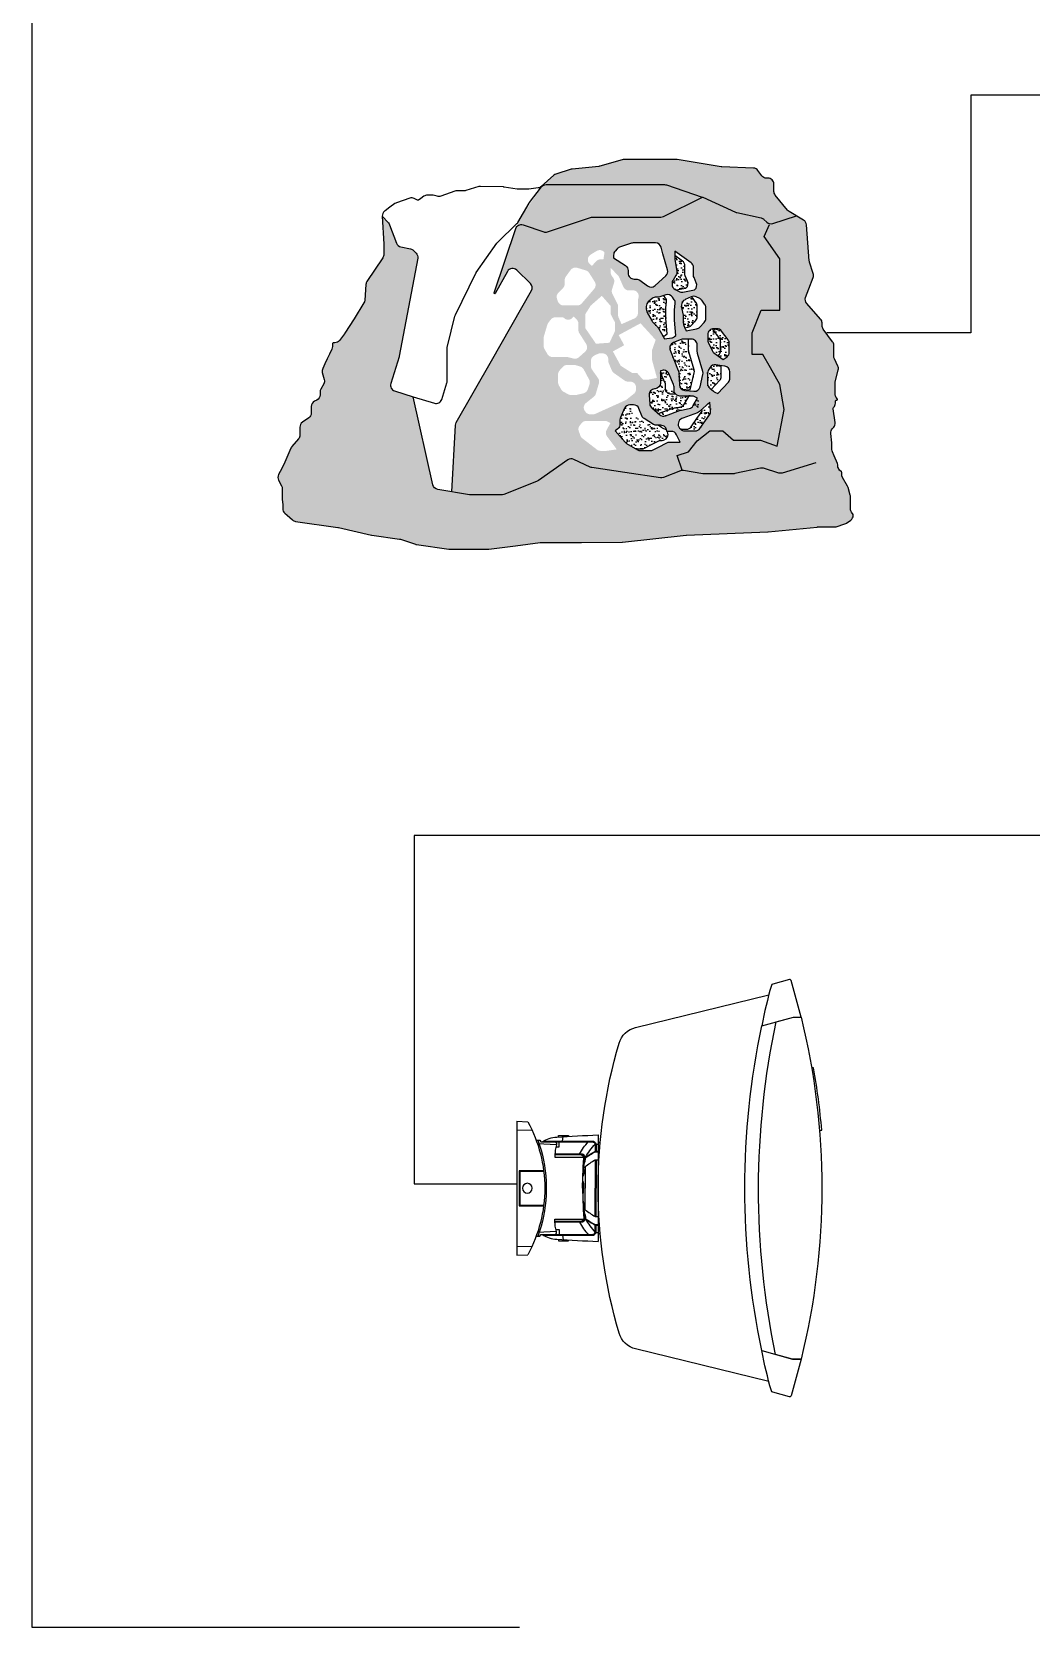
# Model space of a CAD drawing. Header units: inches. Extents: x 110042 to 357611, y 89798 to 292388.
# Drawn here: x 110042 to 136374, y 172556 to 214573 of the extents above; entities that cross this region are included whole.
import ezdxf

# ---------------------------------------------------------------- set-up
doc = ezdxf.new("R2010")
doc.units = ezdxf.units.IN
doc.header["$MEASUREMENT"] = 0
doc.layers.add('E-NOTES', color=4, linetype='Continuous')
doc.layers.add('ES-DEVICE', color=1, linetype='Continuous', lineweight=25)
pattern_1 = [(37.5, (-10697466.81, 3486522.504), (-1.94738563, 59.5661039), [0, -46.98949607, 0, -52.55404166, 0, -50.235481]), (7.5, (-10697466.81, 3486522.504), (54.71112864, 87.24422463), [0, -25.34959656, 0, -42.35237475, 0, -16.22992463]), (327.5, (-10697504.837, 3486522.504), (96.2710242, 0.17494479), [0, -15.45707108, 0, -55.64545587, 0, -72.64823405]), (317.5, (-10697504.84, 3486522.5), (92.9318252, 27.1325872), [0, -7.72853554, 0, -36.47868774, 0, -41.7340919])]
pattern_2 = [(37.5, (-10697466.81, 3486522.5), (-5.8421569, 178.6983117), [0, -140.9684882, 0, -157.662125, 0, -150.706443]), (7.5, (-10697466.81, 3486522.5), (164.133386, 261.732674), [0, -76.0487897, 0, -127.0571242, 0, -48.6897739]), (327.5, (-10697580.89, 3486522.5), (288.8130726, 0.5248344), [0, -46.3712132, 0, -166.9363676, 0, -217.9447022]), (317.5, (-10697580.89, 3486522.5), (278.7954755, 81.3977615), [0, -23.1856066, 0, -109.4360632, 0, -125.2022757])]

# ---------------------------------------------------------------- blocks, each defined once
blk = doc.blocks.new('DS SPEAKER')
at = {"layer": 'ES-DEVICE'}
for p, q in [((1.636, 2.5), (-1.636, 2.5)), ((-1.382, 2.561), (-1.411, 2.5)), ((1.378, 2.561), (1.411, 2.5)), ((-0.87, 2.435), (0, 2.435)), ((-0.87, 2.41), (0, 2.41)), ((-0.662, 2.097), (0, 2.097)), ((-0.65, 2.057), (-0.65, 2.097)), ((-0.65, 2.097), (-0.365, 2.041)), ((-0.365, 2.041), (-0.365, 2.033)), ((0.87, 2.435), (0, 2.435)), ((0.87, 2.41), (0, 2.41)), ((0.662, 2.097), (0, 2.097)), ((0.65, 2.097), (0.365, 2.041)), ((0.365, 2.041), (0.365, 2.033)), ((0.65, 2.057), (0.65, 2.097)), ((-1.048, 1.93), (-1.023, 1.93)), ((-1.048, 1.514), (-1.023, 1.514)), ((1.048, 1.93), (1.023, 1.93)), ((1.048, 1.514), (1.023, 1.514)), ((-1.449, 1.399), (-1.585, 1.425)), ((-1.331, 1.218), (-1.364, 0.631)), ((-1.048, 1.354), (-1.023, 1.354)), ((1.048, 1.354), (1.023, 1.354)), ((1.331, 1.218), (1.364, 0.631)), ((1.449, 1.399), (1.585, 1.425)), ((0.215, 0.902), (-0.215, 0.902)), ((2.063, 0), (-2.063, 0)), ((-1.796, 0), (-1.781, 0.467)), ((1.796, 0), (1.783, 0.462))]:
    blk.add_line(p, q, dxfattribs=at)
for points in [[(-5.259, 8.744), (-5.258, 8.484), (-5.112, 7.958, 0.104372), (5.115, 7.979), (5.259, 8.514), (5.259, 8.744, 0.121373), (-5.259, 8.744)], [(-6.413, 8.385), (-6.276, 7.87, 0.250627), (-6.234, 7.829, 0.021036), (-4.994, 7.534), (-5.258, 8.484), (-5.259, 8.744), (-6.385, 8.435, 0.422935), (-6.414, 8.388, -0.017312)], [(6.413, 8.385), (6.276, 7.87, -0.250627), (6.234, 7.829, -0.021036), (4.994, 7.534), (5.259, 8.514), (5.259, 8.744), (6.385, 8.435, -0.422935), (6.414, 8.388, 0.017312)]]:
    blk.add_lwpolyline(points, format="xyb", close=True, dxfattribs=at)
for points in [[(1.762, 9.312), (1.785, 9.38, -0.021702), (3.698, 9.129), (3.703, 9.068)], [(-5.942, 7.75), (-4.944, 3.653, 0.265443), (-4.458, 3.146, 0.144826), (4.458, 3.146, 0.265443), (4.944, 3.653), (5.942, 7.75)], [(-1.48, 0.59), (-1.48, 0.71), (-1.424, 0.733), (-1.424, 0.782, -0.128761), (-1.573, 1.226, -0.005204), (-1.636, 2.5)], [(-0.947, 2.107, -0.04784), (-1.358, 2.409), (-1.358, 2.5)], [(-0.929, 2.086, -0.045102), (-1.134, 2.407), (-1.134, 2.5)], [(-0.914, 2.087, -0.045729), (-1.121, 2.41), (-1.121, 2.5)], [(-0.662, 2.097, -0.046765), (-0.87, 2.41), (-0.87, 2.5)], [(0.662, 2.097, 0.046765), (0.87, 2.41), (0.87, 2.5)], [(0.914, 2.087, 0.045729), (1.121, 2.41), (1.121, 2.5)], [(0.929, 2.086, 0.045102), (1.134, 2.407), (1.134, 2.5)], [(0.947, 2.107, 0.04784), (1.358, 2.409), (1.358, 2.5)], [(1.48, 0.59), (1.48, 0.71), (1.424, 0.733), (1.424, 0.782, 0.128761), (1.573, 1.226, 0.005204), (1.636, 2.5)], [(-1.449, 0.822), (-1.449, 2.196), (-1.449, 2.315, -0.338758), (-1.358, 2.435), (-1.121, 2.435)], [(-1.048, 1.93, -0.079171), (-1.424, 2.196), (-1.449, 2.196)], [(-1.424, 1.174), (-1.424, 2.196), (-1.424, 2.315, -0.329962), (-1.354, 2.41), (-1.121, 2.41)], [(-1.424, 0.782), (-1.424, 1.174, -0.393944), (-1.331, 1.218, 0.047545), (-1.166, 1.181, 0.015984), (-1.054, 1.171), (-0.955, 1.171), (-0.955, 2.078)], [(-0.657, 2.057, -0.017101), (-0.893, 2.11, 0.424821), (-1.048, 1.991), (-1.048, 1.171)], [(0, 2.019, -0.029291), (-0.897, 2.085, 0.421318), (-1.023, 1.99), (-1.023, 1.171)], [(-0.365, 2.033, -0.026457), (-0.897, 2.058, 0.421318), (-1.023, 1.962), (-1.023, 1.171)], [(0, 2.019, 0.029291), (0.897, 2.085, -0.421318), (1.023, 1.99), (1.023, 1.171)], [(0.365, 2.033, 0.026457), (0.897, 2.058, -0.421318), (1.023, 1.962), (1.023, 1.171)], [(0.657, 2.057, 0.017101), (0.893, 2.11, -0.424821), (1.048, 1.991), (1.048, 1.171)], [(1.424, 0.782), (1.424, 1.174, 0.393944), (1.331, 1.218, -0.047545), (1.166, 1.181, -0.015984), (1.054, 1.171), (0.955, 1.171), (0.955, 2.078)], [(1.048, 1.93, 0.079171), (1.424, 2.196), (1.449, 2.196)], [(1.449, 0.822), (1.449, 2.196), (1.449, 2.315, 0.338758), (1.358, 2.435), (1.121, 2.435)], [(1.424, 1.174), (1.424, 2.196), (1.424, 2.315, 0.329962), (1.354, 2.41), (1.121, 2.41)]]:
    blk.add_lwpolyline(points, format="xyb", dxfattribs=at)
for points in [[(-0.205, 2.025), (-0.205, 2.037), (-0.112, 2.049), (0, 2.049)], [(0.205, 2.025), (0.205, 2.037), (0.112, 2.049), (0, 2.049)], [(-1.576, 1.28), (-1.618, 1.28), (-1.618, 1.588), (-1.594, 1.588)], [(1.576, 1.28), (1.618, 1.28), (1.618, 1.588), (1.594, 1.588)], [(-1.273, 1.201), (-1.273, 1.299), (-1.424, 1.299)], [(1.273, 1.201), (1.273, 1.299), (1.424, 1.299)], [(0.538, 0.822), (0.538, 0.067), (-0.538, 0.067), (-0.538, 0.822)], [(0.518, 0.824), (0.518, 0.087), (-0.518, 0.087), (-0.518, 0.824)], [(-2.063, 0), (-2.045, 0.337)], [(2.063, 0), (2.045, 0.337)]]:
    blk.add_lwpolyline(points, dxfattribs=at)
blk.add_circle((0, 0.323), 0.15, dxfattribs=at)
for centre, radius, start, end in [((0, 31.179), 24.167, 258.0738, 281.9262), ((0.026, -3.512), 4.37, 90.3448, 118.2843), ((0.026, -3.512), 4.42, 93.1229, 109.9259), ((-0.026, -3.512), 4.37, 61.7157, 89.6552), ((-0.026, -3.512), 4.42, 70.0741, 86.8771)]:
    blk.add_arc(centre, radius, start, end, dxfattribs=at)

msp = doc.modelspace()

# ---------------------------------------------------------------- hatches: boundary and pattern name
at = {"layer": 'E-NOTES', "linetype": 'Continuous'}
h = msp.add_hatch(dxfattribs=at)
h.set_pattern_fill('AR-SAND', color=251, scale=30.914142)
h.set_pattern_definition(pattern_1)
h.paths.add_polyline_path([(127713, 210219), (126740, 210551), (125610, 210551), (124558, 210551), (123519, 210551), (123794, 210798, -0.108394), (123851, 210830), (124251, 210955, -0.0506), (124282, 210961), (124996, 211032), (125599, 211206, -0.070347), (125642, 211212), (126389, 211212), (127021, 211212, -0.040786), (127046, 211210), (128211, 211018), (129058, 210986, -0.228275), (129177, 210923), (129280, 210783, 0.23817), (129405, 210720), (129442, 210720, -0.414214), (129597, 210566), (129597, 210373, 0.171381), (129631, 210276), (129971, 209855), (130188, 209728), (129564, 209528, -0.393195), (129364, 209596, 0.223213), (129260, 209675), (128615, 209812, -0.054241), (128583, 209823)])
at = {"layer": 'E-NOTES', "linetype": 'Continuous', "true_color": 0x242424}
h = msp.add_hatch(dxfattribs=at)
h.set_pattern_fill('AR-SAND', color=250, scale=30.914142)
h.set_pattern_definition(pattern_1)
h.paths.add_polyline_path([(127713, 210219), (126740, 210548), (123500, 210533), (122820, 209518), (122853, 209472), (122902, 209493), (122975, 209493), (123101, 209451), (123555, 209301), (123598, 209300), (124788, 209689), (124836, 209697), (126620, 209697), (126655, 209701), (126744, 209740), (127713, 210219)])
at = {"layer": 'E-NOTES', "linetype": 'Continuous'}
h = msp.add_hatch(dxfattribs=at)
h.set_pattern_fill('AR-SAND', color=254, scale=30.914142)
h.set_pattern_definition(pattern_1)
h.paths.add_polyline_path([(116653, 202014), (116653, 202112), (116640, 202269, -0.020238), (116640, 202282), (116640, 202547, 0.119275), (116623, 202617), (116544, 202769, -0.2422), (116545, 202911), (116631, 203078), (116706, 203235), (116869, 203611, -0.074055), (116893, 203650), (117067, 203854, 0.178105), (117103, 203954), (117103, 204164, -0.246473), (117170, 204292), (117337, 204407, 0.246473), (117404, 204534), (117404, 204705, -0.282172), (117488, 204843), (117553, 204876, 0.282172), (117638, 205013), (117638, 205091, -0.126313), (117657, 205165), (117732, 205301, 0.192423), (117746, 205415), (117696, 205604, -0.17665), (117706, 205710), (117763, 205831), (117823, 205958), (117885, 206089), (117945, 206217, 0.110845), (117960, 206283), (117960, 206354, -0.507944), (117997, 206387, 0.28192), (118148, 206446), (118336, 205919), (118337, 205914, 0.019432), (118334, 205925), (118148, 206446), (118288, 206628), (118531, 207017), (118791, 207433, 0.121773), (118814, 207503), (118845, 207923, -0.129218), (118871, 207997), (119092, 208328), (119290, 208625, 0.148191), (119316, 208711), (119316, 208977), (119275, 209718), (119437, 209541, -0.096878), (119468, 209490), (119649, 209006, 0.259256), (119763, 208909), (120021, 208856, -0.145587), (120099, 208815), (120166, 208749, -0.249939), (120210, 208610), (119966, 207320), (119723, 206035, -0.028667), (119719, 206018), (119499, 205311, 0.414214), (119601, 205118), (120093, 204964), (120611, 202642, 0.305566), (120737, 202523), (121585, 202382), (122448, 202382, 0.097011), (122506, 202393), (123377, 202748), (124167, 203299, -0.266866), (124321, 203312), (124757, 203110, 0.072074), (124799, 203097), (125664, 202970), (126607, 202830, 0.130382), (126686, 202839), (127135, 203014, -0.136133), (127217, 203022), (127732, 202934), (128551, 202934), (128566, 202938, -0.052298), (128534, 202934), (127745, 202934, -0.042358), (127719, 202937), (127217, 203022, 0.136133), (127135, 203014), (126686, 202839, -0.130382), (126607, 202830), (125664, 202970), (124799, 203097, -0.072074), (124757, 203110), (124321, 203312, 0.266866), (124167, 203299), (123391, 202758, -0.055505), (123361, 202742), (122506, 202393, -0.097011), (122448, 202382), (121598, 202382, -0.041287), (121572, 202384), (121109, 202461), (121204, 204217, -0.116592), (121224, 204285), (122150, 205908), (123206, 207760, 0.341489), (123180, 207947), (122818, 208300, 0.493583), (122575, 208265), (122251, 207685, -0.911035), (122223, 207698), (122791, 209392, -0.414214), (122987, 209489), (123530, 209307, 0.16187), (123628, 209307), (124788, 209689, -0.079772), (124836, 209697), (125608, 209697), (126620, 209697, 0.115157), (126688, 209713), (127713, 210219, -0.012543), (127720, 210216), (128599, 209816), (129260, 209675, -0.138728), (129334, 209636), (129410, 209563, 0.274503), (129564, 209528), (130188, 209728), (130380, 209615, -0.246057), (130456, 209494), (130528, 208546, 0.062628), (130535, 208508), (130635, 208212, -0.173678), (130633, 208108), (130520, 207808), (130433, 207579, 0.278875), (130462, 207422), (130827, 207009, -0.183445), (130866, 206907), (130866, 206837, 0.161714), (130897, 206745), (131144, 206414, -0.161714), (131175, 206322), (131175, 206031, 0.110118), (131189, 205966), (131280, 205772, -0.170029), (131291, 205670), (131213, 205347, 0.05881), (131209, 205311), (131209, 205033, 0.157427), (131238, 204943), (131268, 204901, -0.702687), (131253, 204876, 0.461276), (131218, 204846), (131218, 204793, -0.215177), (131165, 204677, 0.253831), (131155, 204649), (131209, 204285, -0.275108), (131155, 204136, 0.259385), (131096, 203998), (131123, 203748, -0.026949), (131124, 203731), (131124, 203574, 0.10168), (131137, 203513), (131180, 203411), (131270, 203202, -0.103421), (131282, 203140, 0.200858), (131328, 203030), (131376, 202982, -0.199068), (131385, 202960), (131385, 202916, 0.131044), (131405, 202839), (131537, 202610, -0.059988), (131551, 202576), (131609, 202375, -0.070501), (131615, 202332), (131615, 202178), (131615, 202006, 0.146808), (131641, 201921), (131682, 201859, -0.146808), (131687, 201842), (131687, 201841, -0.243802), (131622, 201714), (131510, 201635, -0.07539), (131468, 201614), (131241, 201541, -0.078475), (131193, 201533), (130746, 201533), (129441, 201409, -0.013307), (129433, 201409), (127291, 201319), (125610, 201133, -0.025352), (125594, 201132), (124530, 201123, -0.002211), (124529, 201123), (123448, 201123), (122787, 201039), (122085, 200949, -0.031714), (122066, 200948), (121050, 200948, -0.035968), (121027, 200950), (120174, 201073, -0.04363), (120148, 201079), (119742, 201213), (119001, 201314, -0.022702), (118988, 201317), (118114, 201518), (116991, 201680, -0.146246), (116911, 201717), (116768, 201843), (116705, 201898, -0.215009)])
h.paths.add_polyline_path([(125028, 203538), (125188, 203538), (125455, 203577), (125198, 203920, -0.297589), (125187, 204089), (125288, 204268), (125216, 204308, 0.128938), (125141, 204328), (124898, 204328), (124653, 204328, 0.223219), (124534, 204272), (124480, 204208, 0.266417), (124454, 204056), (124498, 203937, 0.142282), (124549, 203867), (124934, 203570, 0.165566)], flags=16)
h.paths.add_polyline_path([(125712, 203732), (125999, 203565, 0.132509), (126077, 203544), (126342, 203544, 0.122566), (126415, 203562), (126559, 203639), (126771, 203751, -0.122566), (126843, 203769), (127127, 203769), (127031, 203964, 0.286094), (126892, 204051), (126771, 204051), (126771, 204074), (126770, 204077, 0.378512), (126617, 204212), (126508, 204212, -0.137703), (126427, 204235), (126180, 204386, -0.163477), (126116, 204461), (126040, 204654, 0.308117), (125896, 204752), (125791, 204752), (125792, 204752, 0.279534), (125660, 204661), (125552, 204420, 0.105408), (125539, 204357), (125539, 204238, -0.218129), (125485, 204121), (125416, 204062), (125673, 203765, 0.083215)], flags=16)
h.paths.add_polyline_path([(124806, 204496, 0.12614), (124882, 204509), (125682, 204870, 0.061401), (125715, 204890), (125906, 205041, 0.229331), (125964, 205162), (125964, 205208, 0.414214), (125810, 205362), (125749, 205362, -0.15518), (125660, 205391), (125567, 205456), (125377, 205591, -0.141229), (125324, 205658), (125243, 205851, -0.098766), (125231, 205911), (125231, 205951, 0.414214), (125077, 206106), (125003, 206106), (125003, 206105, 0.086705), (124952, 206091), (124862, 206048, 0.289957), (124774, 205909), (124774, 205769, 0.154011), (124802, 205680), (124963, 205451, -0.227649), (124985, 205319), (124903, 205041, -0.155256), (124851, 204963), (124702, 204845), (124644, 204799, 0.414214), (124619, 204582), (124644, 204550), (124645, 204550, 0.190403), (124747, 204500)], flags=16)
h.paths.add_polyline_path([(124347, 205005, 0.056486), (124381, 205008), (124579, 205054, 0.259509), (124691, 205154), (124737, 205291, 0.206567), (124728, 205413), (124586, 205681, 0.198503), (124495, 205757), (124370, 205796, 0.07555), (124324, 205803), (124151, 205803, 0.210922), (124037, 205753), (123948, 205655, 0.186957), (123908, 205551), (123908, 205343, 0.12914), (123928, 205267), (123992, 205153, 0.142864), (124054, 205093), (124186, 205023, 0.122981), (124259, 205005)], flags=16)
h.paths.add_polyline_path([(126586, 204490, 0.270689), (126739, 204462), (127133, 204606, -0.039671), (127157, 204612), (127364, 204652, 0.222368), (127470, 204729), (127580, 204927), (127516, 204963, 0.127121), (127441, 204982), (127121, 204982, -0.414214), (126966, 205137), (126966, 205222, 0.106476), (126953, 205286), (126824, 205572, 0.414214), (126619, 205649), (126608, 205644), (126608, 205327, -0.406154), (126458, 205172, 0.426635), (126308, 205007), (126325, 204774, 0.200167), (126379, 204668)], flags=16)
h.paths.add_polyline_path([(127111, 204140), (127139, 204107), (127140, 204107, 0.198928), (127249, 204062), (127521, 204062, 0.244605), (127648, 204128), (127797, 204340), (127901, 204489, 0.176707), (127929, 204592), (127909, 204819), (127635, 204572, -0.093773), (127586, 204542), (127200, 204396), (127173, 204386, 0.521161)], flags=16)
h.paths.add_polyline_path([(126148, 205411), (126275, 205411), (126513, 205460), (126381, 205947), (126381, 206179), (126480, 206460), (126309, 206648), (126081, 206898), (125711, 206698), (125506, 206587), (125651, 206320), (125353, 206158), (125560, 205778), (125855, 205593), (125988, 205593)], flags=16)
h.paths.add_polyline_path([(124456, 206003), (124623, 206151, 0.369536), (124651, 206350), (124468, 206638, -0.142978), (124444, 206721), (124444, 206888, 0.20482), (124396, 207000), (124318, 207074), (124285, 207040, -0.414214), (124067, 207035), (124046, 207056), (123837, 207056, 0.235448), (123714, 206994), (123651, 206911, 0.089485), (123626, 206862), (123537, 206561, 0.072341), (123530, 206517), (123530, 206297, 0.131859), (123551, 206219), (123628, 206087, 0.267732), (123762, 206009), (124140, 206009, -0.062614), (124178, 206005), (124315, 205970, 0.248191)], flags=16)
h.paths.add_polyline_path([(127248, 205129), (127488, 205108, 0.372362), (127652, 205227), (127727, 205545, 0.13063), (127725, 205624), (127583, 206105, -0.071926), (127577, 206148), (127577, 206326, 0.414214), (127422, 206481), (127207, 206481, 0.096345), (127149, 206470), (126947, 206388, 0.414214), (126862, 206187), (127076, 205657, -0.081336), (127087, 205608), (127107, 205274, 0.371796)], flags=16)
h.paths.add_polyline_path([(124908, 206359), (125264, 206386), (125406, 206687), (125406, 206927), (125291, 207145), (125291, 207359), (125062, 207621), (124770, 207366), (124624, 207135), (124624, 206774)], flags=16)
h.paths.add_polyline_path([(127905, 205187), (128006, 205106, 0.059764), (128037, 205086), (128115, 205050), (128396, 205350, 0.190406), (128438, 205456), (128438, 205618, 0.372445), (128306, 205771), (128171, 205790), (128067, 205806, 0.309428), (127910, 205729), (127867, 205653, 0.129502), (127847, 205577), (127847, 205307, 0.226951)], flags=16)
h.paths.add_polyline_path([(126715, 206487), (126905, 206515, 0.134935), (126980, 206548), (127014, 206575), (126979, 206979, -0.021379), (126979, 206992), (126979, 207242, -0.023163), (126980, 207256), (126994, 207417, 0.174782), (126968, 207519), (126922, 207587, 0.33589), (126745, 207647), (126591, 207595, -0.081405), (126542, 207587), (126490, 207587, 0.177824), (126390, 207550), (126287, 207462, 0.220172), (126232, 207344), (126232, 207271, 0.125581), (126251, 207197), (126292, 207121), (126384, 206954, 0.07286), (126411, 206918), (126526, 206805, -0.067228), (126551, 206772), (126680, 206548)], flags=16)
h.paths.add_polyline_path([(125582, 206875), (125699, 206927), (125922, 207027, 0.295639), (126014, 207168), (126014, 207500, -0.094305), (126024, 207557, 0.545471), (125872, 207768), (125780, 207764, -0.310623), (125631, 207855), (125517, 208113, 0.086137), (125487, 208157), (125294, 208360), (125294, 208238, 0.162424), (125325, 208145), (125360, 208099, -0.258207), (125381, 207950), (125381, 207950), (125330, 207792, 0.197922), (125339, 207674), (125473, 207412, -0.118108), (125490, 207342), (125490, 207114, 0.105638), (125503, 207051)], flags=16)
h.paths.add_polyline_path([(126751, 207024, -0.021379), (126751, 207038), (126751, 207295), (126751, 207302, 0.023163), (126751, 207287), (126751, 207031)], flags=0)
h.paths.add_polyline_path([(128017, 206121), (128261, 205940), (128361, 206017, 0.231597), (128421, 206140), (128421, 206368, 0.160237), (128391, 206460), (128219, 206693, 0.238169), (128094, 206756), (128007, 206756, 0.414214), (127852, 206602), (127852, 206462, 0.110147), (127867, 206397), (127969, 206179, 0.124176)], flags=16)
h.paths.add_polyline_path([(124415, 207368, 0.219016), (124532, 207422), (124862, 207807, 0.328635), (124876, 207990), (124728, 208224, 0.180123), (124642, 208290), (124412, 208360, 0.318828), (124242, 208304), (124114, 208130, 0.159449), (124084, 208038), (124084, 207936, -0.199071), (124039, 207827), (123916, 207704, 0.292546), (123880, 207541), (123906, 207469, 0.31438), (124051, 207368)], flags=16)
h.paths.add_polyline_path([(127287, 206701), (127559, 206750, 0.163076), (127645, 206798), (127760, 206922, 0.188686), (127801, 207026), (127801, 207312, 0.162417), (127770, 207404), (127695, 207503, 0.116406), (127641, 207549), (127550, 207594, 0.230201), (127415, 207596), (127258, 207522), (127254, 207520, 0.289985), (127165, 207380), (127165, 207288), (127205, 207109, -0.053743), (127208, 207076), (127208, 206920, 0.081849), (127216, 206870), (127256, 206752)], flags=16)
h.paths.add_polyline_path([(126463, 207891), (126748, 208149, 0.285862), (126793, 208306), (126673, 208728), (126624, 208901, 0.335162), (126475, 209013), (126277, 209013), (125890, 209013, 0.082635), (125840, 209005), (125531, 208899, 0.119632), (125469, 208860), (125414, 208801, 0.19355), (125371, 208694), (125371, 208621), (125685, 208418, -0.2544), (125756, 208288), (125756, 208218, 0.414214), (125910, 208063), (125971, 208063, -0.16028), (126063, 208033), (126267, 207882, 0.356547)], flags=16)
h.paths.add_polyline_path([(127097, 207735, 0.167213), (127196, 207720), (127504, 207779), (127515, 207789, 0.31591), (127551, 207963), (127491, 208102, -0.102278), (127478, 208163), (127478, 208366, 0.242629), (127413, 208492), (126983, 208798), (126983, 208604), (127039, 208264, -0.186768), (127016, 208155), (126938, 208036, 0.145375), (126913, 207951), (126913, 207923, 0.281129), (126997, 207786)], flags=16)
h.paths.add_polyline_path([(124801, 208409), (124909, 208529, -0.213142), (125024, 208581), (125104, 208581), (125132, 208766), (125120, 208779, 0.353404), (124927, 208804), (124767, 208707, 0.502872), (124744, 208459)], flags=16)
h = msp.add_hatch(dxfattribs=at)
h.set_pattern_fill('AR-SAND', color=250, scale=92.742426)
h.set_pattern_definition(pattern_2)
h.paths.add_polyline_path([(127323, 208008, -0.343686), (127275, 207824), (127022, 207776, -0.328584), (126913, 207923, -0.192911), (126938, 208036), (127016, 208155, 0.186768), (127039, 208264), (126985, 208591, -0.135582), (126994, 208673), (127185, 208538, -0.242629), (127250, 208412), (127250, 208176)])
h = msp.add_hatch(dxfattribs=at)
h.set_pattern_fill('AR-SAND', color=250, scale=92.742426)
h.set_pattern_definition(pattern_2)
h.paths.add_polyline_path([(126751, 207031), (126785, 206631, -0.225604), (126673, 206559), (126540, 206790), (126411, 206918, -0.07286), (126384, 206954), (126292, 207121), (126251, 207197, -0.125581), (126232, 207271, -0.363777), (126287, 207462), (126390, 207550, -0.224654), (126516, 207589, 0.123478), (126591, 207595), (126695, 207630), (126740, 207564, -0.174782), (126766, 207463), (126751, 207295)])
h = msp.add_hatch(dxfattribs=at)
h.set_pattern_fill('AR-SAND', color=250, scale=92.742426)
h.set_pattern_definition(pattern_2)
h.paths.add_polyline_path([(127573, 207072, -0.188686), (127532, 206967), (127417, 206843, -0.163076), (127331, 206796), (127247, 206780), (127216, 206870, -0.081849), (127208, 206920), (127208, 207092), (127169, 207272, -0.053743), (127165, 207305, -0.452608), (127254, 207520), (127412, 207594, -0.223768), (127494, 207491, -0.270347), (127573, 207357)])
h = msp.add_hatch(dxfattribs=at)
h.set_pattern_fill('AR-SAND', color=250, scale=92.742426)
h.set_pattern_definition(pattern_2)
h.paths.add_polyline_path([(127979, 206754, 0.362652), (127852, 206602), (127852, 206428), (127986, 206144), (128261, 205940), (128421, 206064), (128421, 206419), (128219, 206693, 0.238169), (128094, 206756), (127978, 206756)])
h = msp.add_hatch(dxfattribs=at)
h.set_pattern_fill('AR-SAND', color=250, scale=92.742426)
h.set_pattern_definition(pattern_2)
h.paths.add_polyline_path([(127497, 205669, -0.13063), (127499, 205590), (127393, 205142), (127166, 205162, -0.214395), (127107, 205274), (127086, 205634), (126862, 206187, -0.414214), (126947, 206388), (127149, 206470, -0.096345), (127207, 206481), (127349, 206481), (127349, 206171)])
h = msp.add_hatch(dxfattribs=at)
h.set_pattern_fill('AR-SAND', color=250, scale=92.742426)
h.set_pattern_definition(pattern_2)
h.paths.add_polyline_path([(126654, 204432), (127133, 204606, -0.47322), (127353, 204700, -0.950784), (127516, 204963, -0.952598), (127415, 204630), (127580, 204927), (127386, 205035), (127357, 204982), (127121, 204982), (127062, 204994, -0.303557), (126966, 205137, -0.988751), (126776, 205385, 0.892905), (126619, 205649), (126588, 205635), (126608, 205589), (126608, 205327, -0.406154), (126458, 205172, 0.426635), (126308, 205007), (126330, 204710)])
h = msp.add_hatch(dxfattribs=at)
h.set_pattern_fill('AR-SAND', color=250, scale=92.742426)
h.set_pattern_definition(pattern_2)
h.paths.add_polyline_path([(127894, 205688, -0.389265), (128067, 205806), (128210, 205785), (128210, 205501, -0.190406), (128168, 205396), (127950, 205162, -0.316411), (127847, 205307), (127847, 205577, -0.202626)])
h = msp.add_hatch(dxfattribs=at)
h.set_pattern_fill('AR-SAND', color=250, scale=92.742426)
h.set_pattern_definition(pattern_2)
h.paths.add_polyline_path([(125485, 204121, 0.218129), (125539, 204238), (125539, 204357, -0.105408), (125552, 204420), (125660, 204661, -0.279534), (125792, 204752), (125888, 204506, 0.163477), (125952, 204431), (126199, 204280, 0.137703), (126280, 204257), (126390, 204257), (126427, 204235, 0.137703), (126508, 204212), (126543, 204212), (126636, 204152, 0.041024), (126659, 204140), (126760, 204096), (126770, 204077, -0.042102), (126771, 204051), (126783, 204051), (126790, 204037, -0.555096), (126651, 203814), (126615, 203814, 0.122566), (126543, 203796), (126331, 203684), (126187, 203607, -0.122566), (126114, 203589), (125957, 203589), (125712, 203732, -0.083215), (125673, 203765), (125416, 204062)])
h = msp.add_hatch(dxfattribs=at)
h.set_pattern_fill('AR-SAND', color=250, scale=92.742426)
h.set_pattern_definition(pattern_2)
h.paths.add_polyline_path([(127420, 204173), (127569, 204386), (127706, 204581), (127701, 204632), (127909, 204819), (127929, 204592, -0.176707), (127901, 204489), (127797, 204340), (127648, 204128, -0.244605), (127521, 204062), (127293, 204107, 0.244605)])

# ---------------------------------------------------------------- linework, layer by layer
at = {"color": 18, "true_color": 0x000000}
for p, q in [((110042, 245004), (110042, 172556)), ((110042, 172556), (122888, 172556))]:
    msp.add_line(p, q, dxfattribs=at)
at = {"color": 5}
for p, q in [((157030, 212906), (134786, 212906)), ((134786, 212906), (134786, 206646)), ((134786, 206646), (130990, 206646)), ((176572, 193411), (120120, 193411)), ((120120, 193411), (120120, 184234)), ((120120, 184234), (122822, 184234))]:
    msp.add_line(p, q, dxfattribs=at)
at = {"layer": 'E-NOTES', "color": 250, "linetype": 'Continuous', "elevation": 699}
for points in [[(131510, 201635), (131622, 201714, 0.243802), (131687, 201841), (131687, 201842, 0.146808), (131682, 201859), (131641, 201921, -0.146808), (131615, 202006), (131615, 202332, 0.070501), (131609, 202375), (131551, 202576, 0.059988), (131537, 202610), (131405, 202839, -0.131044), (131385, 202916), (131385, 202960, 0.199068), (131376, 202982), (131328, 203030, -0.199068), (131282, 203139), (131282, 203141, 0.10168), (131270, 203202), (131180, 203411), (131137, 203513, -0.10168), (131124, 203574), (131124, 203731, 0.026949), (131123, 203748), (131096, 203998, -0.2121), (131134, 204117), (131172, 204159, 0.222377), (131209, 204285), (131155, 204649, -0.242663), (131164, 204676), (131170, 204681, 0.204069), (131218, 204793), (131218, 204846, -0.414214), (131248, 204876), (131256, 204876, 0.611517), (131268, 204901), (131238, 204943, -0.157427), (131209, 205033), (131209, 205311, -0.05881), (131213, 205347), (131291, 205670, 0.170029), (131280, 205772), (131189, 205966, -0.110118), (131175, 206031), (131175, 206322, 0.161714), (131144, 206414), (130897, 206745, -0.161714), (130866, 206837), (130866, 206907, 0.183445), (130827, 207009), (130462, 207422, -0.278875), (130433, 207579), (130520, 207808), (130633, 208108, 0.173678), (130635, 208212), (130535, 208508, -0.062628), (130528, 208546), (130456, 209494, 0.246057), (130380, 209615), (129995, 209841, -0.090657), (129953, 209877), (129631, 210276, -0.171381), (129597, 210373), (129597, 210566, 0.414214), (129442, 210720), (129405, 210720, -0.23817), (129280, 210783), (129177, 210923, 0.228275), (129058, 210986), (128221, 211017, -0.031389), (128202, 211019), (127046, 211210, 0.040786), (127021, 211212), (125642, 211212, 0.070347), (125599, 211206), (125010, 211036, -0.045536), (124982, 211030), (124282, 210961, 0.0506), (124251, 210955), (123851, 210830, 0.108394), (123794, 210798), (123467, 210503, -0.148897), (123385, 210465), (123137, 210429, -0.03546), (123115, 210428), (122852, 210428, -0.040965), (122827, 210430), (122487, 210486, 0.03473), (122466, 210488), (121864, 210503, 0.07917), (121816, 210497), (121480, 210396, -0.072908), (121435, 210389), (121237, 210389, 0.086979), (121184, 210380), (120816, 210247, -0.15188), (120724, 210243), (120620, 210270, 0.064055), (120581, 210275), (120465, 210275, 0.155622), (120375, 210246), (120293, 210188), (120233, 210145, -0.279783), (120201, 210143), (120120, 210185, 0.202904), (120000, 210193), (119652, 210075, 0.078406), (119609, 210053), (119478, 209956), (119356, 209864), (119337, 209850, 0.25168), (119275, 209718), (119316, 208982, -0.01387), (119316, 208973), (119316, 208711, -0.148191), (119290, 208625), (118871, 207997, 0.129218), (118845, 207923), (118814, 207503, -0.121773), (118791, 207433), (118531, 207017), (118292, 206634, -0.023541), (118283, 206622), (118148, 206446, -0.233481), (118025, 206385), (117991, 206385, 0.414214), (117960, 206354), (117960, 206283, -0.110845), (117945, 206217), (117885, 206089), (117823, 205958), (117763, 205831), (117706, 205710, 0.17665), (117696, 205604), (117746, 205415, -0.192423), (117732, 205301), (117657, 205165, 0.126313), (117638, 205091), (117638, 205013, -0.282172), (117553, 204876), (117488, 204843, 0.282172), (117404, 204705), (117404, 204534, -0.246473), (117337, 204407), (117170, 204292, 0.246473), (117103, 204164), (117103, 203954, -0.178105), (117067, 203854), (116893, 203650, 0.074055), (116869, 203611), (116707, 203238, -0.009205), (116705, 203233), (116632, 203080, -0.007368), (116630, 203076), (116545, 202911, 0.2422), (116544, 202769), (116623, 202617, -0.119275), (116640, 202547), (116640, 202282, 0.020238), (116640, 202269), (116652, 202118, -0.020238), (116653, 202106), (116653, 202014, 0.215009), (116705, 201898), (116768, 201843), (116911, 201717, 0.146246), (116991, 201680), (118108, 201519, -0.020978), (118120, 201517), (118988, 201317, 0.022702), (119001, 201314), (119728, 201215, -0.045612), (119755, 201208), (120148, 201079, 0.04363), (120174, 201073), (121027, 200950, 0.035968), (121050, 200948), (122066, 200948, 0.031714), (122085, 200949), (122787, 201039), (123438, 201122, -0.031714), (123458, 201123), (124529, 201123, 0.002211), (124530, 201123), (125594, 201132, 0.025352), (125610, 201133), (127286, 201319, -0.017155), (127296, 201320), (129433, 201409, 0.013307), (129441, 201409), (130738, 201532, -0.023715), (130753, 201533), (131193, 201533, 0.078475), (131241, 201541), (131468, 201614, 0.07539)], [(126463, 207891), (126748, 208149, 0.285862), (126793, 208306), (126673, 208728), (126624, 208901, 0.335162), (126475, 209013), (125890, 209013, 0.082635), (125840, 209005), (125531, 208899, 0.119632), (125469, 208860), (125414, 208801, 0.19355), (125371, 208694), (125371, 208621), (125685, 208418, -0.2544), (125756, 208288), (125756, 208218, 0.414214), (125910, 208063), (125971, 208063, -0.16028), (126063, 208033), (126267, 207882, 0.356547)], [(127504, 207779), (127515, 207789, 0.31591), (127551, 207963), (127491, 208102, -0.102278), (127478, 208163), (127478, 208366, 0.242629), (127413, 208492), (126983, 208798), (126983, 208616, 0.040298), (126985, 208591), (127039, 208264, -0.186768), (127016, 208155), (126938, 208036, 0.145375), (126913, 207951), (126913, 207923, 0.281129), (126997, 207786), (127097, 207735, 0.167213), (127196, 207720)], [(126968, 207519), (126922, 207587, 0.33589), (126745, 207647), (126591, 207595, -0.081405), (126542, 207587), (126490, 207587, 0.177824), (126390, 207550), (126287, 207462, 0.220172), (126232, 207344), (126232, 207271, 0.125581), (126251, 207197), (126292, 207121), (126384, 206954, 0.07286), (126411, 206918), (126526, 206805, -0.067228), (126551, 206772), (126680, 206548), (126715, 206487), (126905, 206515, 0.134935), (126980, 206548), (127014, 206575), (126979, 206979, -0.021379), (126979, 206992), (126979, 207242, -0.023163), (126980, 207256), (126994, 207417, 0.174782)], [(127287, 206701), (127559, 206750, 0.163076), (127645, 206798), (127760, 206922, 0.188686), (127801, 207026), (127801, 207312, 0.162417), (127770, 207404), (127695, 207503, 0.116406), (127641, 207549), (127550, 207594, 0.230201), (127415, 207596), (127258, 207522), (127254, 207520, 0.289985), (127165, 207380), (127165, 207305, 0.053743), (127169, 207272), (127205, 207109, -0.053743), (127208, 207076), (127208, 206920, 0.081849), (127216, 206870), (127251, 206768, 0.051914), (127264, 206739)], [(127652, 205227), (127727, 205545, 0.13063), (127725, 205624), (127583, 206105, -0.071926), (127577, 206148), (127577, 206326, 0.414214), (127422, 206481), (127207, 206481, 0.096345), (127149, 206470), (126947, 206388, 0.414214), (126862, 206187), (127076, 205657, -0.081336), (127087, 205608), (127107, 205274, 0.371796), (127248, 205129), (127488, 205108, 0.372362)], [(127470, 204729), (127580, 204927), (127516, 204963, 0.127121), (127441, 204982), (127121, 204982, -0.414214), (126966, 205137), (126966, 205222, 0.106476), (126953, 205286), (126824, 205572, 0.414214), (126619, 205649), (126608, 205644), (126608, 205327, -0.393409), (126465, 205173), (126451, 205172, 0.414214), (126308, 205007), (126325, 204774, 0.200167), (126379, 204668), (126586, 204490, 0.270689), (126739, 204462), (127133, 204606, -0.039671), (127157, 204612), (127364, 204652, 0.222368)], [(128115, 205050), (128396, 205350, 0.190406), (128438, 205456), (128438, 205618, 0.372445), (128306, 205771), (128171, 205790), (128067, 205806, 0.309428), (127910, 205729), (127867, 205653, 0.129502), (127847, 205577), (127847, 205307, 0.226951), (127905, 205187), (128006, 205106, 0.059764), (128037, 205086)], [(127909, 204819), (127635, 204572, -0.093773), (127586, 204542), (127200, 204396), (127173, 204386, 0.521161), (127111, 204140), (127132, 204115, 0.217989), (127249, 204062), (127521, 204062, 0.244605), (127648, 204128), (127797, 204340), (127901, 204489, 0.176707), (127929, 204592)]]:
    msp.add_lwpolyline(points, format="xyb", close=True, dxfattribs=at)
for points in [[(119275, 209718), (119437, 209541, -0.096878), (119468, 209490), (119649, 209006, 0.259256), (119763, 208909), (120021, 208856, -0.145587), (120099, 208815), (120166, 208749, -0.249939), (120210, 208610), (119966, 207320), (119723, 206035, -0.028667), (119719, 206018), (119499, 205311, 0.414214), (119601, 205118), (120093, 204964), (120649, 204792, 0.414214), (120842, 204893), (120977, 205328, 0.074759), (120984, 205373), (120987, 206258, -0.060629), (120992, 206295), (121190, 207087, -0.05337), (121201, 207118), (121742, 208214, -0.038216), (121754, 208234), (122294, 209005, -0.047446), (122313, 209027), (122825, 209523, 0.070032), (122851, 209557), (123143, 210066, -0.035344), (123155, 210084), (123473, 210491, -0.231048), (123595, 210551), (126715, 210551, -0.082359), (126765, 210542), (127706, 210221, -0.024546), (127720, 210216), (128583, 209823, 0.054241), (128615, 209812), (129260, 209675, -0.138728), (129334, 209636), (129410, 209563, 0.274503), (129564, 209528), (130188, 209728)], [(121109, 202461), (121204, 204217, -0.116592), (121224, 204285), (122150, 205908), (123206, 207760, 0.341489), (123180, 207947), (122818, 208300, 0.493583), (122575, 208265), (122251, 207685, -0.911035), (122223, 207698), (122791, 209392, -0.414214), (122987, 209489), (123530, 209307, 0.16187), (123628, 209307), (124788, 209689, -0.079772), (124836, 209697), (126620, 209697, 0.115157), (126688, 209713), (127713, 210219)], [(127276, 207824), (127286, 207834, 0.31591), (127323, 208008), (127262, 208147, -0.102278), (127250, 208208), (127250, 208412, 0.242629), (127185, 208538), (126983, 208681)], [(126673, 206559), (126677, 206560, 0.134935), (126752, 206593), (126786, 206621), (126751, 207024, -0.021379), (126751, 207038), (126751, 207287, -0.023163), (126751, 207302), (126766, 207463, 0.174782), (126740, 207564), (126695, 207630)], [(127247, 206780), (127331, 206796, 0.163076), (127417, 206843), (127532, 206967, 0.188686), (127573, 207072), (127573, 207357, 0.162417), (127542, 207450), (127467, 207549, 0.116406), (127413, 207594), (127412, 207594)], [(128261, 205940), (128361, 206017, 0.231597), (128421, 206140), (128421, 206368, 0.160237), (128391, 206460), (128219, 206693, 0.238169), (128094, 206756), (128007, 206756, 0.414214), (127852, 206602), (127852, 206462, 0.110147), (127867, 206397), (127969, 206179, 0.124176), (128017, 206121), (128261, 205940)], [(128115, 206048), (128133, 206063, 0.231597), (128193, 206185), (128193, 206413, 0.160237), (128163, 206505), (127978, 206756)], [(127393, 205142), (127499, 205590, 0.13063), (127497, 205669), (127355, 206150, -0.071926), (127349, 206194), (127349, 206481)], [(127012, 205027), (126893, 205027, -0.414214), (126738, 205182), (126738, 205301), (126608, 205589)], [(127944, 205156), (128168, 205396, 0.190406), (128210, 205501), (128210, 205785)], [(130700, 203226), (129816, 202954, -0.150728), (129725, 202954), (129322, 203078, 0.127844), (129244, 203082), (128566, 202938, -0.052298), (128534, 202934), (127745, 202934, -0.042358), (127719, 202937), (127217, 203022, 0.136133), (127135, 203014), (126686, 202839, -0.130382), (126607, 202830), (125664, 202970), (124799, 203097, -0.072074), (124757, 203110), (124321, 203312, 0.266866), (124167, 203299), (123391, 202758, -0.055505), (123361, 202742), (122506, 202393, -0.097011), (122448, 202382), (121598, 202382, -0.041287), (121572, 202384), (120737, 202523, -0.305566), (120611, 202642), (120093, 204964)], [(127128, 203767), (127031, 203964, 0.286094), (126892, 204051), (126771, 204051), (126771, 204058, 0.414214), (126617, 204212), (126508, 204212, -0.137703), (126427, 204235), (126180, 204386, -0.163477), (126116, 204461), (126040, 204654, 0.308117), (125896, 204752), (125801, 204752, 0.295887), (125660, 204661), (125552, 204420, 0.105408), (125539, 204357), (125539, 204238, -0.218129), (125485, 204121), (125416, 204062), (125673, 203765, 0.083215), (125712, 203732), (125999, 203565, 0.132509), (126077, 203544), (126342, 203544, 0.122566), (126415, 203562), (126559, 203639), (126771, 203751, -0.122566), (126843, 203769), (127127, 203769)], [(126549, 204522), (126917, 204655), (127136, 204697, 0.222368), (127242, 204774), (127352, 204973), (127334, 204982)], [(127139, 204107), (127293, 204107, 0.244605), (127420, 204173), (127569, 204386), (127706, 204581), (127701, 204632)], [(126771, 204074), (126760, 204096), (126659, 204140, -0.041024), (126636, 204152), (126543, 204212)], [(125957, 203589), (126114, 203589, 0.122566), (126187, 203607), (126331, 203684), (126543, 203796, -0.122566), (126615, 203814), (126651, 203814, 0.555096), (126790, 204037), (126783, 204051)]]:
    msp.add_lwpolyline(points, format="xyb", dxfattribs=at)
for points in [[(127175, 203030), (127047, 203416), (127343, 203514), (127575, 203801), (127910, 204065), (128246, 204065), (128535, 203822), (129241, 203822), (129685, 203659), (129863, 204623), (129756, 205285), (129507, 205721), (129306, 206073), (129027, 206073), (129027, 206644), (129261, 207241), (129755, 207241), (129755, 208595), (129339, 209180), (129476, 209500)], [(127018, 207775), (127276, 207824)], [(127166, 205162), (127393, 205142)]]:
    msp.add_lwpolyline(points, dxfattribs=at)

# ---------------------------------------------------------------- block references
at = {"layer": 'E-NOTES', "color": 7, "linetype": 'Continuous', "xscale": -856.4546898936237, "yscale": 856.4546898936237, "zscale": 856.4546898936237, "rotation": 270}
msp.add_blockref('DS SPEAKER', (122824, 184117, 532), dxfattribs=at)

doc.saveas('drawing.dxf')
